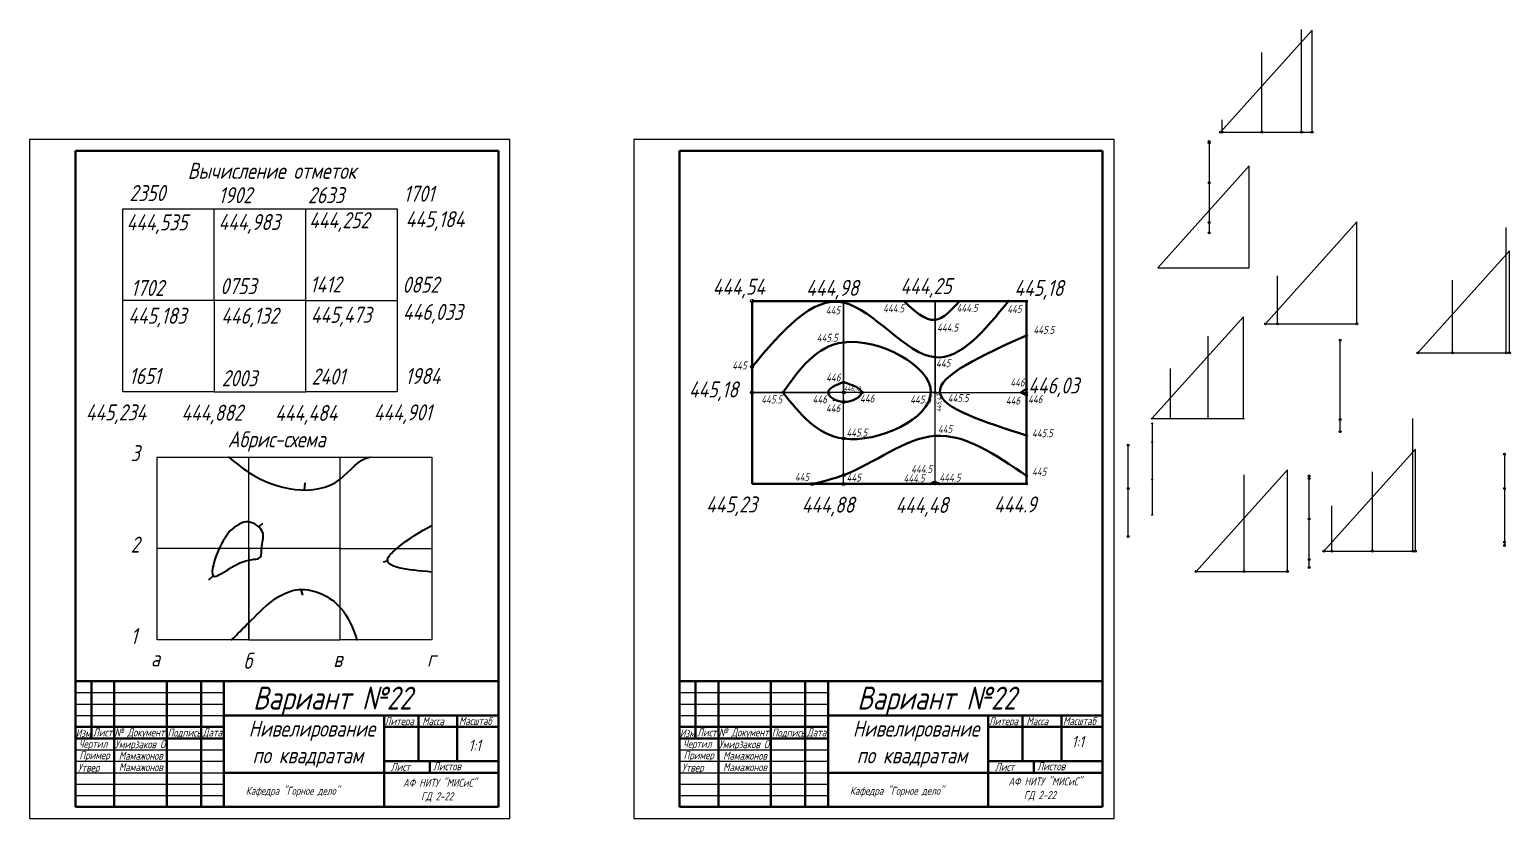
# Model space of a CAD drawing. Header units: millimetres. Extents: x 317 to 1836, y 60 to 483.
# Drawn here: x 1188 to 1836, y 138 to 483 of the extents above; entities that cross this region are included whole.
import ezdxf

# ---------------------------------------------------------------- set-up
doc = ezdxf.new("R2010")
doc.units = ezdxf.units.MM
doc.styles.get("Standard").update_dxf_attribs({"font": 'isocpeur.ttf', "width": 0.8, "oblique": 15})

msp = doc.modelspace()

# ---------------------------------------------------------------- linework, layer by layer
for p, q in [((1748.827, 482.775), (1708.827, 438.162)), ((1744.297, 438.162), (1744.297, 482.988)), ((1748.827, 438.162), (1748.827, 482.775)), ((1726.907, 438.162), (1726.907, 473.038)), ((1709.517, 438.162), (1709.517, 443.591)), ((1703.867, 434.072), (1703.867, 394.072)), ((1708.827, 438.162), (1748.827, 438.162)), ((1708.827, 438.162), (1709.517, 438.162)), ((1708.827, 438.162), (1726.907, 438.162)), ((1721.4, 423.347), (1681.4, 378.8)), ((1721.4, 378.8), (1721.4, 423.347)), ((1228.774, 324.529), (1228.774, 404.529)), ((1228.774, 404.529), (1348.774, 404.529)), ((1268.774, 364.529), (1268.774, 404.529)), ((1308.774, 364.529), (1308.774, 404.529)), ((1348.774, 404.529), (1348.774, 324.529)), ((1768.442, 398.953), (1728.442, 354.34)), ((1768.442, 354.34), (1768.442, 398.953)), ((1833.749, 341.643), (1833.749, 396.475)), ((1835.149, 386.246), (1795.149, 341.643)), ((1835.149, 341.643), (1835.149, 386.246)), ((1681.4, 378.8), (1721.4, 378.8)), ((1733.772, 354.34), (1733.772, 375.319)), ((1810.199, 341.643), (1810.199, 373.425)), ((1268.774, 364.529), (1228.774, 364.529)), ((1308.774, 364.529), (1268.774, 364.529)), ((1268.774, 364.529), (1268.774, 324.529)), ((1308.774, 324.529), (1308.774, 364.529)), ((1308.774, 364.529), (1348.774, 364.529)), ((1543.972, 324.262), (1543.972, 364.262)), ((1543.972, 364.262), (1543.972, 324.262)), ((1543.972, 364.262), (1543.972, 324.262)), ((1543.972, 364.262), (1543.972, 324.262)), ((1583.972, 324.262), (1583.972, 364.262)), ((1583.972, 364.262), (1583.972, 324.262)), ((1583.972, 364.262), (1594.722, 364.262)), ((1718.798, 357.395), (1678.798, 312.848)), ((1718.798, 312.848), (1718.798, 357.395)), ((1728.442, 354.34), (1768.442, 354.34)), ((1728.442, 354.34), (1733.772, 354.34)), ((1703.398, 312.848), (1703.398, 348.964)), ((1761.128, 307.128), (1761.128, 347.128)), ((1795.149, 341.643), (1835.149, 341.643)), ((1795.149, 341.643), (1810.199, 341.643)), ((1795.149, 341.643), (1833.749, 341.643)), ((1686.998, 312.848), (1686.998, 334.701)), ((1268.774, 324.529), (1228.774, 324.529)), ((1268.774, 324.529), (1308.774, 324.529)), ((1348.774, 324.529), (1308.774, 324.529)), ((1543.972, 324.262), (1503.972, 324.262)), ((1503.972, 324.262), (1517.472, 324.262)), ((1503.972, 324.262), (1538.492, 324.262)), ((1538.492, 324.262), (1538.677, 324.262)), ((1583.972, 324.262), (1543.972, 324.262)), ((1543.972, 284.262), (1543.972, 324.262)), ((1583.972, 324.262), (1551.852, 324.262)), ((1583.972, 324.262), (1582.162, 324.262)), ((1583.972, 284.262), (1583.972, 324.262)), ((1583.972, 324.262), (1623.972, 324.262)), ((1583.972, 284.262), (1583.972, 324.262)), ((1583.972, 284.262), (1583.972, 324.262)), ((1583.972, 324.262), (1586.112, 324.262)), ((1583.972, 324.262), (1621.822, 324.262)), ((1678.798, 312.848), (1718.798, 312.848)), ((1678.798, 312.848), (1686.998, 312.848)), ((1678.798, 312.848), (1703.398, 312.848)), ((1792.921, 254.853), (1792.921, 312.931)), ((1678.917, 310.765), (1678.917, 270.765)), ((1668.38, 261.26), (1668.38, 301.26)), ((1794.021, 299.456), (1754.021, 254.853)), ((1794.021, 254.853), (1794.021, 299.456)), ((1243.888, 216.025), (1243.888, 296.025)), ((1243.888, 296.025), (1363.888, 296.025)), ((1283.888, 256.025), (1283.888, 296.025)), ((1323.888, 256.025), (1323.888, 296.025)), ((1363.888, 296.025), (1363.888, 216.025)), ((1832.937, 297.333), (1832.937, 257.333)), ((1583.972, 284.262), (1583.972, 285.062)), ((1738.145, 290.495), (1698.145, 245.948)), ((1719.145, 245.948), (1719.145, 288.194)), ((1738.145, 245.948), (1738.145, 290.495)), ((1747.63, 247.727), (1747.63, 287.727)), ((1775.221, 254.853), (1775.221, 289.598)), ((1543.972, 284.262), (1530.272, 284.262)), ((1583.972, 284.262), (1581.972, 284.262)), ((1583.972, 284.262), (1585.872, 284.262)), ((1757.551, 254.853), (1757.551, 274.635)), ((1283.888, 256.025), (1243.888, 256.025)), ((1323.888, 256.025), (1283.888, 256.025)), ((1283.888, 256.025), (1283.888, 216.025)), ((1283.888, 246.025), (1283.888, 256.025)), ((1323.888, 216.025), (1323.888, 256.025)), ((1323.888, 256.025), (1363.888, 256.025)), ((1754.021, 254.853), (1794.021, 254.853)), ((1754.021, 254.853), (1757.551, 254.853)), ((1754.021, 254.853), (1775.221, 254.853)), ((1754.021, 254.853), (1792.921, 254.853)), ((1283.888, 236.025), (1283.888, 246.025)), ((1698.145, 245.948), (1738.145, 245.948)), ((1698.145, 245.948), (1719.145, 245.948)), ((1283.888, 226.025), (1283.888, 236.025)), ((1283.888, 216.025), (1283.888, 226.025)), ((1283.888, 216.025), (1243.888, 216.025)), ((1283.888, 216.025), (1323.888, 216.025)), ((1363.888, 216.025), (1323.888, 216.025)), ((1208.061, 142.968), (1208.061, 197.968)), ((1393.061, 197.968), (1393.061, 142.968)), ((1472.254, 142.968), (1472.254, 197.968)), ((1657.254, 197.968), (1657.254, 142.968)), ((1393.061, 157.968), (1363.061, 157.968)), ((1657.254, 157.968), (1627.254, 157.968)), ((1393.061, 142.968), (1208.061, 142.968)), ((1657.254, 142.968), (1472.254, 142.968))]:
    msp.add_line(p, q)
at = {"lineweight": 90}
for p, q in [((1208.061, 142.968), (1208.061, 429.968)), ((1208.061, 429.968), (1393.061, 429.968)), ((1393.061, 429.968), (1393.061, 197.968)), ((1472.254, 142.968), (1472.254, 429.968)), ((1472.254, 429.968), (1657.254, 429.968)), ((1657.254, 429.968), (1657.254, 197.968)), ((1503.972, 364.262), (1503.972, 324.262)), ((1583.972, 364.262), (1570.272, 364.262)), ((1583.972, 364.262), (1616.172, 364.262)), ((1623.972, 284.262), (1623.972, 324.262)), ((1208.061, 197.968), (1393.061, 197.968)), ((1208.061, 142.968), (1208.061, 197.968)), ((1215.061, 172.968), (1215.061, 197.968)), ((1225.061, 142.968), (1225.061, 197.968)), ((1248.061, 142.968), (1248.061, 197.968)), ((1263.061, 142.968), (1263.061, 197.968)), ((1273.061, 142.968), (1273.061, 197.968)), ((1393.061, 197.968), (1393.061, 142.968)), ((1472.254, 197.968), (1657.254, 197.968)), ((1472.254, 142.968), (1472.254, 197.968)), ((1479.254, 172.968), (1479.254, 197.968)), ((1489.254, 142.968), (1489.254, 197.968)), ((1512.254, 142.968), (1512.254, 197.968)), ((1527.254, 142.968), (1527.254, 197.968)), ((1537.254, 142.968), (1537.254, 197.968)), ((1657.254, 197.968), (1657.254, 142.968)), ((1273.061, 182.968), (1393.061, 182.968)), ((1343.061, 182.968), (1343.061, 142.968)), ((1358.061, 182.968), (1358.061, 162.968)), ((1375.061, 182.968), (1375.061, 162.968)), ((1537.254, 182.968), (1657.254, 182.968)), ((1607.254, 182.968), (1607.254, 142.968)), ((1622.254, 182.968), (1622.254, 162.968)), ((1639.254, 182.968), (1639.254, 162.968)), ((1208.061, 177.968), (1273.061, 177.968)), ((1343.061, 177.968), (1393.061, 177.968)), ((1472.254, 177.968), (1537.254, 177.968)), ((1607.254, 177.968), (1657.254, 177.968)), ((1208.061, 172.968), (1273.061, 172.968)), ((1472.254, 172.968), (1537.254, 172.968)), ((1343.061, 162.968), (1393.061, 162.968)), ((1363.061, 157.968), (1363.061, 162.968)), ((1607.254, 162.968), (1657.254, 162.968)), ((1627.254, 157.968), (1627.254, 162.968)), ((1273.061, 157.968), (1393.061, 157.968)), ((1537.254, 157.968), (1657.254, 157.968)), ((1393.061, 142.968), (1208.061, 142.968)), ((1657.254, 142.968), (1472.254, 142.968))]:
    msp.add_line(p, q, dxfattribs=at)
at = {"lineweight": 60}
for p, q in [((1503.972, 284.262), (1503.972, 364.262)), ((1503.972, 364.262), (1623.972, 364.262)), ((1623.972, 364.262), (1623.972, 284.262)), ((1623.972, 364.262), (1623.972, 324.262)), ((1543.972, 284.262), (1503.972, 284.262)), ((1543.972, 284.262), (1583.972, 284.262)), ((1623.972, 284.262), (1583.972, 284.262))]:
    msp.add_line(p, q, dxfattribs=at)
at = {"lineweight": 40}
for p, q in [((1308.468, 284.75), (1308.1, 281.584)), ((1288.287, 265.443), (1290.073, 267.12)), ((1342.818, 250.123), (1344.618, 250.647)), ((1268.275, 244.112), (1266.236, 242.166)), ((1268.275, 244.112), (1268.275, 244.112)), ((1306.713, 238.124), (1307.377, 235.674))]:
    msp.add_line(p, q, dxfattribs=at)
at = {"lineweight": 30}
for p, q in [((1208.061, 192.968), (1273.061, 192.968)), ((1208.061, 187.968), (1273.061, 187.968)), ((1472.254, 192.968), (1537.254, 192.968)), ((1472.254, 187.968), (1537.254, 187.968)), ((1208.061, 182.968), (1273.061, 182.968)), ((1472.254, 182.968), (1537.254, 182.968)), ((1208.061, 167.968), (1273.061, 167.968)), ((1208.061, 162.968), (1273.061, 162.968)), ((1472.254, 167.968), (1537.254, 167.968)), ((1472.254, 162.968), (1537.254, 162.968)), ((1208.061, 157.968), (1273.061, 157.968)), ((1472.254, 157.968), (1537.254, 157.968)), ((1208.061, 152.968), (1273.061, 152.968)), ((1472.254, 152.968), (1537.254, 152.968)), ((1208.061, 147.968), (1273.061, 147.968)), ((1472.254, 147.968), (1537.254, 147.968))]:
    msp.add_line(p, q, dxfattribs=at)
for points in [[(1188.061, 137.968), (1398.061, 137.968), (1398.061, 434.968), (1188.061, 434.968)], [(1452.254, 137.968), (1662.254, 137.968), (1662.254, 434.968), (1452.254, 434.968)]]:
    msp.add_lwpolyline(points, close=True)
for centre, radius in [((1703.867, 434.072), 0.424), ((1708.827, 438.162), 0.424), ((1709.517, 438.162), 0.424), ((1726.907, 438.162), 0.424), ((1744.297, 438.162), 0.424), ((1748.827, 438.162), 0.424), ((1703.867, 433.382), 0.424), ((1703.867, 415.992), 0.424), ((1703.867, 398.602), 0.424), ((1703.867, 394.072), 0.424), ((1503.972, 364.262), 0.666), ((1543.972, 364.262), 0.424), ((1543.972, 364.262), 0.424), ((1543.972, 363.572), 0.424), ((1570.272, 364.262), 0.3), ((1583.972, 364.262), 0.21), ((1594.722, 364.262), 0.252), ((1616.172, 364.262), 0.357), ((1623.972, 364.262), 0.424), ((1583.972, 356.062), 0.21), ((1728.442, 354.34), 0.424), ((1733.772, 354.34), 0.424), ((1768.442, 354.34), 0.424), ((1543.972, 346.182), 0.424), ((1623.972, 349.212), 0.424), ((1761.128, 347.128), 0.424), ((1583.972, 339.662), 0.21), ((1795.149, 341.643), 0.424), ((1810.199, 341.643), 0.424), ((1833.749, 341.643), 0.424), ((1835.149, 341.643), 0.424), ((1503.972, 335.512), 0.666), ((1503.972, 324.262), 0.666), ((1517.472, 324.262), 0.406), ((1537.227, 324.262), 0.363), ((1543.972, 324.262), 0.666), ((1543.972, 328.792), 0.424), ((1543.972, 324.262), 0.424), ((1543.972, 324.262), 0.424), ((1551.852, 324.262), 0.666), ((1582.162, 324.262), 0.372), ((1583.972, 324.262), 0.424), ((1583.972, 324.262), 0.21), ((1586.112, 324.262), 0.424), ((1621.822, 324.262), 0.424), ((1623.972, 325.662), 0.424), ((1623.972, 324.262), 0.424), ((1623.972, 324.262), 0.424), ((1543.972, 320.102), 0.666), ((1623.972, 323.162), 0.424), ((1678.798, 312.848), 0.21), ((1678.917, 310.765), 0.21), ((1686.998, 312.848), 0.21), ((1703.398, 312.848), 0.21), ((1718.798, 312.848), 0.21), ((1761.128, 312.458), 0.424), ((1543.972, 304.102), 0.666), ((1583.972, 305.262), 0.424), ((1623.972, 305.462), 0.424), ((1761.128, 307.128), 0.424), ((1668.38, 301.26), 0.424), ((1678.917, 302.565), 0.21), ((1832.937, 297.333), 0.424), ((1530.272, 284.262), 0.666), ((1543.972, 288.102), 0.666), ((1543.972, 284.262), 0.666), ((1583.972, 285.062), 0.424), ((1623.972, 287.792), 0.424), ((1678.917, 286.165), 0.21), ((1747.63, 287.727), 0.424), ((1747.63, 286.627), 0.424), ((1581.972, 284.262), 0.383), ((1583.972, 284.262), 0.424), ((1585.872, 284.262), 0.383), ((1623.972, 284.262), 0.424), ((1668.38, 282.26), 0.424), ((1832.937, 282.283), 0.424), ((1678.917, 270.765), 0.21), ((1747.63, 268.927), 0.424), ((1668.38, 261.26), 0.424), ((1832.937, 258.733), 0.424), ((1754.021, 254.853), 0.424), ((1757.551, 254.853), 0.424), ((1775.221, 254.853), 0.424), ((1792.921, 254.853), 0.424), ((1794.021, 254.853), 0.424), ((1832.937, 257.333), 0.424), ((1698.145, 245.948), 0.424), ((1719.145, 245.948), 0.424), ((1738.145, 245.948), 0.424), ((1747.63, 251.257), 0.424), ((1747.63, 247.727), 0.424)]:
    msp.add_circle(centre, radius)
at = {"lineweight": 60}
for points in [[(1503.972, 335.512), (1543.972, 363.572), (1583.972, 339.662), (1616.172, 364.262)], [(1570.272, 364.262), (1583.972, 356.062), (1594.722, 364.262)], [(1517.472, 324.262), (1543.972, 304.102), (1582.162, 324.262), (1543.972, 346.182), (1517.472, 324.262)], [(1623.972, 305.462), (1586.112, 324.262), (1623.972, 349.212)], [(1543.972, 328.792), (1551.852, 324.262), (1543.972, 320.102), (1537.227, 324.262), (1543.972, 328.792)], [(1623.972, 323.162), (1621.822, 324.262), (1623.972, 325.662)], [(1530.272, 284.262), (1543.972, 288.102), (1583.972, 305.262), (1623.972, 287.792)], [(1581.955, 284.262), (1583.972, 285.062), (1585.872, 284.262)]]:
    msp.add_spline(points, degree=3, dxfattribs=at)
at = {"lineweight": 40}
msp.add_open_spline([(1275.139, 296.025), (1277.912, 293.696), (1290.77, 282.902), (1319.846, 276.295), (1331.756, 295.24), (1336.862, 296.025)], degree=3, knots=[0, 0, 0, 0, 11.0288752, 51.1364824, 67.306947, 67.306947, 67.306947, 67.306947], dxfattribs=at)
for points in [[(1275.679, 263.756), (1283.888, 267.625), (1290.024, 262.832), (1289.527, 256.025), (1289.099, 252.432), (1283.888, 250.978), (1268.275, 244.112), (1270.919, 256.025), (1275.679, 263.756)], [(1363.888, 245.74), (1344.899, 252.046), (1348.613, 256.025), (1363.888, 266.143)], [(1276.373, 216.025), (1283.888, 223.543), (1306.221, 238.103), (1323.888, 230.245), (1331.21, 216.025)]]:
    msp.add_spline(points, degree=3, dxfattribs=at)
for p in [(1503.972, 338.234), (1537.227, 324.262), (1543.972, 329.219), (1550.733, 324.262), (1539.528, 320.77), (1543.972, 321.292), (1275.139, 296.025), (1336.862, 296.025), (1283.888, 289.309), (1323.888, 286.373), (1283.888, 267.625), (1363.888, 266.143), (1275.679, 263.756), (1275.679, 263.756), (1270.919, 256.025), (1289.527, 256.025), (1348.613, 256.025), (1283.888, 250.978), (1289.099, 252.432), (1363.888, 245.74), (1323.888, 230.245), (1283.888, 223.543), (1276.373, 216.025), (1331.21, 216.025)]:
    msp.add_point(p)
for p in [(1290.024, 262.832), (1344.899, 252.046), (1268.275, 244.112), (1306.221, 238.103)]:
    msp.add_point(p, dxfattribs=at)

# ---------------------------------------------------------------- texts
for s, insert, char_height, width, attachment_point in [('Вычисление отметок', (1257.198, 424.711), 7, 100.79642, 1), ('2350', (1231.694, 414.997), 7, 15.3189, 1), ('1701', (1351.602, 414.709), 7, 15.3189, 1), ('1902', (1270.659, 414.059), 7, 15.3189, 1), ('2633', (1309.782, 414.059), 7, 15.3189, 1), ('444,535', (1230.442, 402.18), 7, 15.3189, 1), ('444,983', (1270.659, 402.336), 7, 15.3189, 1), ('444,252', (1310.251, 403.118), 7, 15.3189, 1), ('445,184', (1352.494, 403.564), 7, 15.3189, 1), ('1702', (1232.373, 373.488), 7, 15.3189, 1), ('0753', (1271.44, 374.272), 7, 15.3189, 1), ('1412', (1310.675, 375.012), 7, 15.3189, 1), ('0852', (1351.102, 374.924), 7, 15.3189, 1), ('444,54', (1486.755, 374.003), 7, 15.3189, 1), ('444,98', (1527.61, 373.523), 7, 15.3189, 1), ('444,25', (1568.793, 374.305), 7, 15.3189, 1), ('445,18', (1618.677, 373.479), 7, 15.3189, 1), ('446,033', (1351.278, 363), 7, 15.3189, 1), ('444.5', (1561.248, 362.827), 3.5, 15.3189, 1), ('444.5', (1593.386, 362.963), 3.5, 15.3189, 1), ('445,183', (1231.195, 361.331), 7, 15.3189, 1), ('446,132', (1271.832, 361.331), 7, 15.3189, 1), ('445,473', (1311.025, 361.729), 7, 15.3189, 1), ('445', (1536.189, 361.969), 3.5, 15.3189, 1), ('445', (1615.524, 362.523), 3.5, 15.3189, 1), ('445.5', (1532.244, 349.948), 3.5, 15.3189, 1), ('444.5', (1584.879, 354.407), 3.5, 15.3189, 1), ('445.5', (1626.98, 353.412), 3.5, 15.3189, 1), ('445', (1495.319, 337.83), 3.5, 15.3189, 1), ('445', (1584.403, 338.831), 3.5, 15.3189, 1), ('1651', (1231.562, 334.965), 7, 15.3189, 1), ('2003', (1272.064, 333.984), 7, 15.3189, 1), ('2401', (1311.338, 334.72), 7, 15.3189, 1), ('1984', (1352.331, 334.965), 7, 15.3189, 1), ('446', (1536.389, 332.582), 3.5, 15.3189, 1), ('446', (1616.861, 330.4), 3.5, 15.3189, 1), ('446,03', (1624.748, 330.816), 7, 15.3189, 1), ('445,18', (1476.362, 329.092), 7, 15.3189, 1), ('446,13', (1544.188, 326.97), 2, 15.3189, 1), ('445,234', (1212.616, 319.052), 7, 15.3189, 1), ('444,882', (1254.41, 318.931), 7, 15.3189, 1), ('444,484', (1295.406, 318.807), 7, 15.3189, 1), ('444,901', (1338.552, 319.052), 7, 15.3189, 1), ('445.5', (1507.958, 322.999), 3.5, 15.3189, 1), ('446', (1530.427, 323.06), 3.5, 15.3189, 1), ('446', (1536.241, 319.134), 3.5, 15.3189, 1), ('446', (1551.159, 323.387), 3.5, 15.3189, 1), ('445.5', (1573.102, 322.943), 3.5, 15.3189, 1), ('445.5', (1589.533, 323.542), 3.5, 15.3189, 1), ('446', (1614.9, 322.484), 3.5, 15.3189, 1), ('446', (1624.646, 323.085), 3.5, 15.3189, 1), ('Абрис-схема', (1274.733, 307.286), 7, 15.3189, 1), ('445.5', (1545.201, 308.491), 3.5, 15.3189, 1), ('445', (1585.199, 310.01), 3.5, 15.3189, 1), ('445.5', (1626.358, 308.213), 3.5, 15.3189, 1), ('3', (1232.241, 301.214), 7, 15.3189, 1), ('444.5', (1573.506, 292.529), 3.5, 15.3189, 1), ('445', (1522.649, 289.018), 3.5, 15.3189, 1), ('445', (1545.273, 288.808), 3.5, 15.3189, 1), ('444.5', (1570.189, 288.477), 3.5, 15.3189, 1), ('444.5', (1585.902, 288.771), 3.5, 15.3189, 1), ('445', (1626.358, 291.348), 3.5, 15.3189, 1), ('445,23', (1483.893, 278.785), 7, 15.3189, 1), ('444,88', (1525.686, 278.665), 7, 15.3189, 1), ('444,48', (1566.683, 278.54), 7, 15.3189, 1), ('444.9', (1609.829, 278.785), 7, 15.3189, 1), ('2', (1232.241, 261.214), 7, 15.3189, 1), ('1', (1232.241, 221.214), 7, 15.3189, 1), ('а', (1241.078, 211.407), 7, 15.3189, 1), ('б', (1281.58, 210.427), 7, 15.3189, 1), ('в', (1320.855, 211.162), 7, 15.3189, 1), ('г', (1361.847, 211.407), 7, 15.3189, 1), ('Вариант №22', (1285.761, 195.593), 10, 120, 1), ('Вариант №22', (1549.954, 195.593), 10, 120, 1), ('Литера', (1343.298, 182.237), 3.5, 10, 1), ('Масса', (1359.754, 182.237), 3.5, 10, 1), ('Масштаб', (1375.795, 182.313), 3.5, 10, 1), ('Литера', (1607.491, 182.237), 3.5, 10, 1), ('Масса', (1623.947, 182.237), 3.5, 10, 1), ('Масштаб', (1639.988, 182.313), 3.5, 10, 1), ('Изм.', (1208.202, 176.985), 3.5, 7, 1), ('Лист', (1215.764, 177.336), 3.5, 10, 1), ('№ Документ', (1225.202, 177.336), 3.5, 23, 1), ('Подпись', (1248.439, 177.237), 3.5, 10, 1), ('Дата', (1263.764, 177.336), 3.5, 10, 1), (' Нивелирование по квадратам', (1309.681, 160.164), 7, 70, 8), ('Изм.', (1472.394, 176.985), 3.5, 7, 1), ('Лист', (1479.957, 177.336), 3.5, 10, 1), ('№ Документ', (1489.394, 177.336), 3.5, 23, 1), ('Подпись', (1512.632, 177.237), 3.5, 10, 1), ('Дата', (1527.957, 177.336), 3.5, 10, 1), (' Нивелирование по квадратам', (1573.874, 160.164), 7, 70, 8), ('Чертил', (1209.625, 172.336), 3.5, 10, 1), ('Умирзаков О   ', (1225.383, 172.138), 3.5, 33.62716, 1), ('1:1', (1380.033, 172.396), 5, 18, 1), ('Чертил', (1473.818, 172.336), 3.5, 10, 1), ('Умирзаков О   ', (1489.435, 172.138), 3.5, 33.62716, 1), ('1:1', (1643.769, 174.046), 5, 18, 1), ('Утвер', (1209.14, 161.921), 3.5, 10, 1), ('Пример', (1209.836, 167.336), 3.5, 10, 1), ('Мамажонов  ', (1227.089, 167.138), 3.5, 25.66119, 1), ('Мамажонов  ', (1227.089, 162.138), 3.5, 25.66119, 1), ('Лист', (1345.991, 162.237), 3.5, 10, 1), ('Листов', (1364.507, 162.511), 3.5, 10, 1), ('Утвер', (1473.333, 161.921), 3.5, 10, 1), ('Пример', (1474.029, 167.336), 3.5, 10, 1), ('Мамажонов  ', (1491.282, 167.138), 3.5, 25.66119, 1), ('Мамажонов  ', (1491.282, 162.138), 3.5, 25.66119, 1), ('Лист', (1610.184, 162.237), 3.5, 10, 1), ('Листов', (1628.7, 162.511), 3.5, 10, 1), ('АФ НИТУ "МИСиС"', (1351.347, 155.274), 3.5, 42.53836, 1), ('АФ НИТУ "МИСиС"', (1616.033, 155.854), 3.5, 42.53836, 1), ('Кафедра "Горное дело"', (1282.598, 151.793), 3.5, 60.02485, 1), ('ГД 2-22', (1359.222, 149.365), 3.5, 42.53836, 1), ('Кафедра "Горное дело"', (1546.791, 151.793), 3.5, 60.02485, 1), ('ГД 2-22', (1622.821, 149.921), 3.5, 42.53836, 1)]:
    msp.add_mtext(s, dxfattribs=dict(insert=insert, char_height=char_height, width=width, attachment_point=attachment_point))
at = {"insert": (1584.621, 315.759), "char_height": 2, "width": 15.3189, "attachment_point": 1, "rotation": 89.219947}
msp.add_mtext('445,47', dxfattribs=at)

doc.saveas('drawing.dxf')
